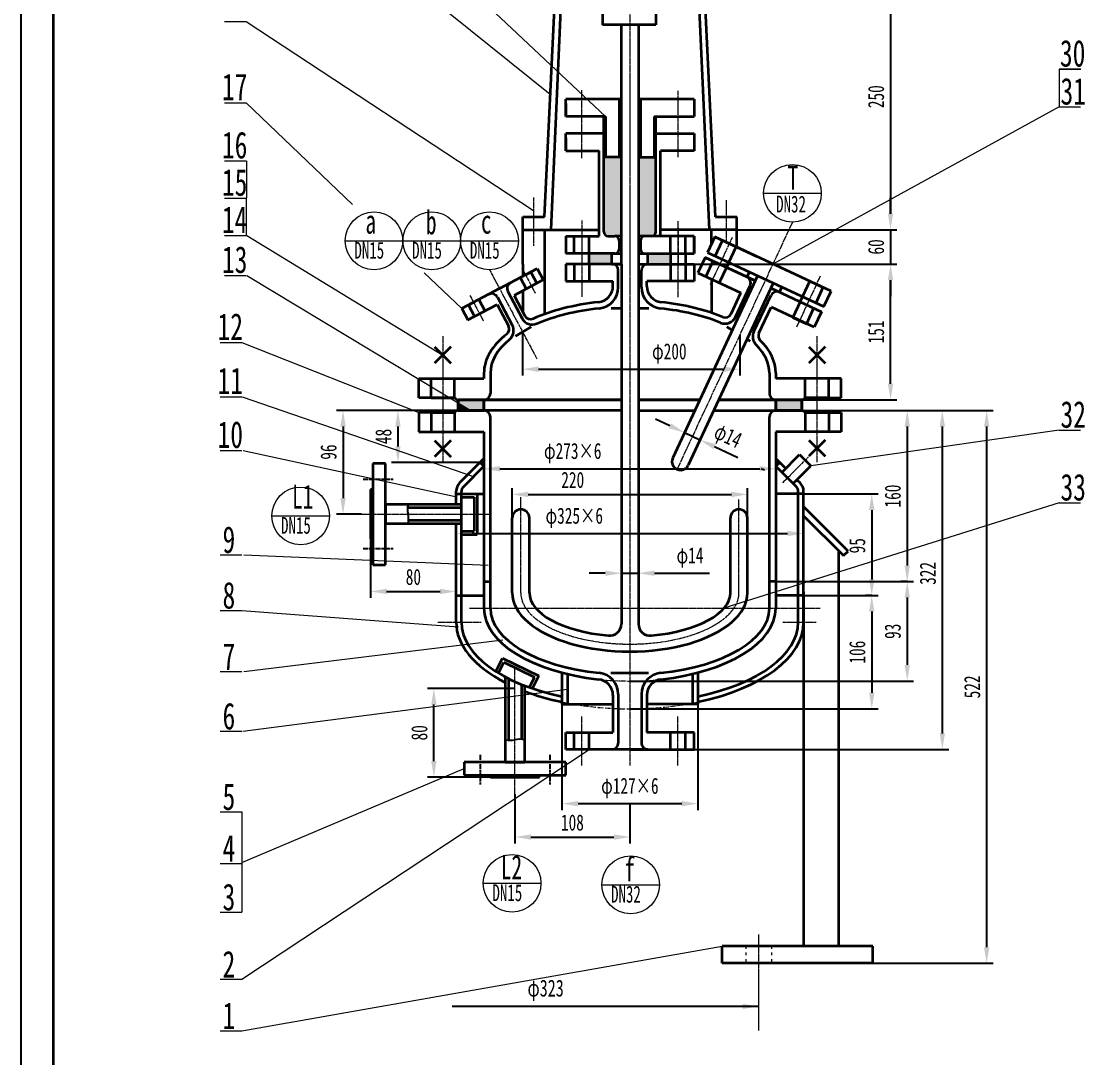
# Model space of a CAD drawing. Header units: inches. Extents: x -659 to 3110, y 14 to 2537.
# Drawn here: x 603 to 1597, y 1017 to 1986 of the extents above; entities that cross this region are included whole.
import ezdxf
from ezdxf.enums import TextEntityAlignment as Align

# ---------------------------------------------------------------- set-up
doc = ezdxf.new("R2010")
doc.units = ezdxf.units.IN
doc.header["$LTSCALE"] = 0.2
doc.header["$MEASUREMENT"] = 0
for name, pattern in [('ACAD_ISO03W100', [30, 12, -18]), ('ACAD_ISO04W100', [30, 24, -3, 0, -3]), ('ACAD_ISO05W100', [33, 24, -3, 0, -3, 0, -3]), ('DASHDOT', [18, 15, -1, 1, -1]), ('DASHDOT-M', [36, 30, -3, 0, -3]), ('DASHDOT-S', [14, 10, -2, 0, -2])]:
    doc.linetypes.add(name, pattern=pattern)
for name, color, linetype, lineweight in [('1', 7, 'Continuous', 35), ('2', 1, 'DASHDOT', 13), ('3', 162, 'ACAD_ISO03W100', 13), ('5', 7, 'Continuous', 13), ('中心线', 1, 'ACAD_ISO04W100', 13), ('双点化线', 6, 'ACAD_ISO05W100', 13), ('细实线', 7, 'Continuous', 25)]:
    doc.layers.add(name, color=color, linetype=linetype, lineweight=lineweight)
doc.layers.add('CDR_DWG3', color=1, linetype='DASHDOT-M')
doc.layers.add('CDR_TEXT', color=7, linetype='Continuous')
doc.styles.get("Standard").update_dxf_attribs({"font": '', "width": 0.7})
doc.styles.add('style1', font='', dxfattribs={"width": 0.65})
doc.styles.get('Standard').set_extended_font_data('FangSong_GB2312')
doc.styles.get('style1').set_extended_font_data('FangSong_GB2312')
doc.dimstyles.new('GB-35', dxfattribs={"dimscale": 6, "dimtxt": 2.5, "dimasz": 2.5, "dimexe": 1, "dimexo": 0, "dimgap": 1, "dimtad": 1, "dimdsep": 46, "dimtxsty": 'Standard', "dimcen": 0, "dimadec": 0, "dimazin": 0, "dimtfac": 1, "dimtmove": 0, "dimatfit": 3, "dimfxl": 1, "dimtolj": 1, "dimtzin": 0, "dimarcsym": 0})

# ---------------------------------------------------------------- blocks, each defined once
blk = doc.blocks.new('*D124')
at = {"color": 0, "lineweight": -2}
for p, q in [((1163.99, 1490.94), (1163.99, 1464.25)), ((1179.99, 1470.25), (1179.99, 1476.25)), ((1148.99, 1470.25), (1133.99, 1470.25)), ((1163.99, 1470.25), (1179.99, 1470.25)), ((1194.99, 1470.25), (1246.45, 1470.25))]:
    blk.add_line(p, q, dxfattribs=at)
at = {"color": 0}
for points in [[(1148.99, 1472.75), (1148.99, 1467.75), (1163.99, 1470.25)], [(1194.99, 1472.75), (1194.99, 1467.75), (1179.99, 1470.25)]]:
    blk.add_solid(points, dxfattribs=at)
at = {"layer": 'Defpoints', "color": 0}
for p in [(1163.99, 1490.94), (1179.99, 1470.25), (1179.99, 1470.25)]:
    blk.add_point(p, dxfattribs=at)
at = {"color": 0, "insert": (1228.22, 1484.88), "char_height": 15, "attachment_point": 5}
blk.add_mtext('\\A1;φ14', dxfattribs=at)
blk = doc.blocks.new('*D125')
at = {"color": 0, "lineweight": -2}
for p, q in [((1035.49, 1556.68), (1035.49, 1573.93)), ((1308.49, 1556.68), (1308.49, 1573.93)), ((1050.49, 1567.93), (1293.49, 1567.93))]:
    blk.add_line(p, q, dxfattribs=at)
at = {"color": 0}
for points in [[(1050.49, 1570.43), (1050.49, 1565.43), (1035.49, 1567.93)], [(1293.49, 1570.43), (1293.49, 1565.43), (1308.49, 1567.93)]]:
    blk.add_solid(points, dxfattribs=at)
at = {"layer": 'Defpoints', "color": 0}
for p in [(1308.49, 1567.93), (1035.49, 1556.68), (1308.49, 1556.68)]:
    blk.add_point(p, dxfattribs=at)
at = {"color": 0, "insert": (1118.53, 1582.57), "char_height": 15, "attachment_point": 5}
blk.add_mtext('\\A1;φ273×6', dxfattribs=at)
blk = doc.blocks.new('*D126')
at = {"color": 0, "lineweight": -2}
for p, q in [((1009.49, 1470.44), (1009.49, 1513.37)), ((1334.49, 1470.44), (1334.49, 1513.37)), ((1024.49, 1507.37), (1319.49, 1507.37))]:
    blk.add_line(p, q, dxfattribs=at)
at = {"color": 0}
for points in [[(1024.49, 1509.87), (1024.49, 1504.87), (1009.49, 1507.37)], [(1319.49, 1509.87), (1319.49, 1504.87), (1334.49, 1507.37)]]:
    blk.add_solid(points, dxfattribs=at)
at = {"layer": 'Defpoints', "color": 0}
for p in [(1334.49, 1507.37), (1009.49, 1470.44), (1334.49, 1470.44)]:
    blk.add_point(p, dxfattribs=at)
at = {"color": 0, "insert": (1119.97, 1522.01), "char_height": 15, "attachment_point": 5}
blk.add_mtext('\\A1;φ325×6', dxfattribs=at)
blk = doc.blocks.new('*D127')
at = {"layer": '5', "color": 0, "lineweight": -2}
for p, q in [((1320.62, 1622.42), (1437.39, 1622.42)), ((1431.39, 1607.42), (1431.39, 1477.42)), ((1308.49, 1462.42), (1437.39, 1462.42))]:
    blk.add_line(p, q, dxfattribs=at)
at = {"layer": '5', "color": 0, "lineweight": 13}
for points in [[(1428.89, 1607.42), (1433.89, 1607.42), (1431.39, 1622.42)], [(1428.89, 1477.42), (1433.89, 1477.42), (1431.39, 1462.42)]]:
    blk.add_solid(points, dxfattribs=at)
at = {"layer": 'Defpoints', "color": 0, "lineweight": 13}
for p in [(1320.62, 1622.42), (1308.49, 1462.42), (1431.39, 1462.42)]:
    blk.add_point(p, dxfattribs=at)
at = {"layer": '5', "color": 0, "insert": (1417.89, 1542.42), "char_height": 15, "attachment_point": 5, "rotation": 90}
blk.add_mtext('\\A1;160', dxfattribs=at)
blk = doc.blocks.new('*D128')
at = {"layer": '5', "color": 0, "lineweight": -2}
for p, q in [((1389.04, 1622.42), (1470.22, 1622.42)), ((1464.22, 1607.42), (1464.22, 1320.42)), ((1231.99, 1305.42), (1470.22, 1305.42))]:
    blk.add_line(p, q, dxfattribs=at)
at = {"layer": '5', "color": 0, "lineweight": 13}
for points in [[(1461.72, 1607.42), (1466.72, 1607.42), (1464.22, 1622.42)], [(1461.72, 1320.42), (1466.72, 1320.42), (1464.22, 1305.42)]]:
    blk.add_solid(points, dxfattribs=at)
at = {"layer": 'Defpoints', "color": 0, "lineweight": 13}
for p in [(1389.04, 1622.42), (1231.99, 1305.42), (1464.22, 1305.42)]:
    blk.add_point(p, dxfattribs=at)
at = {"layer": '5', "color": 0, "insert": (1450.72, 1470.08), "char_height": 15, "attachment_point": 5, "rotation": 90}
blk.add_mtext('\\A1;322', dxfattribs=at)
blk = doc.blocks.new('*D129')
at = {"layer": '5', "color": 0, "lineweight": -2}
for p, q in [((1209.99, 1759.42), (1421.8, 1759.42)), ((1415.8, 1647.42), (1415.8, 1744.42)), ((1332.75, 1632.42), (1421.8, 1632.42))]:
    blk.add_line(p, q, dxfattribs=at)
at = {"layer": '5', "color": 0, "lineweight": 13}
for points in [[(1413.3, 1744.42), (1418.3, 1744.42), (1415.8, 1759.42)], [(1413.3, 1647.42), (1418.3, 1647.42), (1415.8, 1632.42)]]:
    blk.add_solid(points, dxfattribs=at)
at = {"layer": 'Defpoints', "color": 0, "lineweight": 13}
for p in [(1209.99, 1759.42), (1415.8, 1759.42), (1332.75, 1632.42)]:
    blk.add_point(p, dxfattribs=at)
at = {"layer": '5', "color": 0, "insert": (1402.3, 1695.92), "char_height": 15, "attachment_point": 5, "rotation": 90}
blk.add_mtext('\\A1;151', dxfattribs=at)
blk = doc.blocks.new('*D130')
at = {"color": 0, "lineweight": -2}
for p, q in [((1071.66, 1695.86), (1071.66, 1655.06)), ((1274.86, 1693.26), (1274.86, 1655.06)), ((1086.66, 1661.06), (1259.86, 1661.06))]:
    blk.add_line(p, q, dxfattribs=at)
at = {"color": 0}
for points in [[(1086.66, 1663.56), (1086.66, 1658.56), (1071.66, 1661.06)], [(1259.86, 1663.56), (1259.86, 1658.56), (1274.86, 1661.06)]]:
    blk.add_solid(points, dxfattribs=at)
at = {"layer": 'Defpoints', "color": 0}
for p in [(1071.66, 1695.86), (1274.86, 1693.26), (1274.86, 1661.06)]:
    blk.add_point(p, dxfattribs=at)
at = {"color": 0, "insert": (1208.89, 1675.7), "char_height": 15, "attachment_point": 5}
blk.add_mtext('\\A1;φ200', dxfattribs=at)
blk = doc.blocks.new('*D131')
at = {"layer": '5', "color": 0, "lineweight": -2}
for p, q in [((1443.21, 1622.42), (1511.69, 1622.42)), ((1505.69, 1607.42), (1505.69, 1120.42)), ((1399.25, 1105.42), (1511.69, 1105.42))]:
    blk.add_line(p, q, dxfattribs=at)
at = {"layer": '5', "color": 0, "lineweight": 13}
for points in [[(1503.19, 1607.42), (1508.19, 1607.42), (1505.69, 1622.42)], [(1503.19, 1120.42), (1508.19, 1120.42), (1505.69, 1105.42)]]:
    blk.add_solid(points, dxfattribs=at)
at = {"layer": 'Defpoints', "color": 0, "lineweight": 13}
for p in [(1443.21, 1622.42), (1399.25, 1105.42), (1505.69, 1105.42)]:
    blk.add_point(p, dxfattribs=at)
at = {"layer": '5', "color": 0, "insert": (1492.19, 1363.92), "char_height": 15, "attachment_point": 5, "rotation": 90}
blk.add_mtext('\\A1;522', dxfattribs=at)
blk = doc.blocks.new('*D132')
at = {"layer": '5', "color": 0, "lineweight": -2}
for p, q in [((1011.23, 1622.42), (949.03, 1622.42)), ((955.03, 1607.42), (955.03, 1588.82)), ((1031.89, 1573.82), (949.03, 1573.82))]:
    blk.add_line(p, q, dxfattribs=at)
at = {"layer": '5', "color": 0, "lineweight": 13}
for points in [[(952.53, 1607.42), (957.53, 1607.42), (955.03, 1622.42)], [(952.53, 1588.82), (957.53, 1588.82), (955.03, 1573.82)]]:
    blk.add_solid(points, dxfattribs=at)
at = {"layer": 'Defpoints', "color": 0, "lineweight": 13}
for p in [(1011.23, 1622.42), (955.03, 1573.82), (1031.89, 1573.82)]:
    blk.add_point(p, dxfattribs=at)
at = {"layer": '5', "color": 0, "insert": (941.53, 1598.12), "char_height": 15, "attachment_point": 5, "rotation": 90}
blk.add_mtext('\\A1;48', dxfattribs=at)
blk = doc.blocks.new('*D133')
at = {"layer": '5', "color": 0, "lineweight": -2}
for p, q in [((949.03, 1622.42), (897.7, 1622.42)), ((903.7, 1607.42), (903.7, 1540.46)), ((920.86, 1525.46), (897.7, 1525.46))]:
    blk.add_line(p, q, dxfattribs=at)
at = {"layer": '5', "color": 0, "lineweight": 13}
for points in [[(901.2, 1607.42), (906.2, 1607.42), (903.7, 1622.42)], [(901.2, 1540.46), (906.2, 1540.46), (903.7, 1525.46)]]:
    blk.add_solid(points, dxfattribs=at)
at = {"layer": 'Defpoints', "color": 0, "lineweight": 13}
for p in [(949.03, 1622.42), (903.7, 1525.46), (920.86, 1525.46)]:
    blk.add_point(p, dxfattribs=at)
at = {"layer": '5', "color": 0, "insert": (890.2, 1583.56), "char_height": 15, "attachment_point": 5, "rotation": 90}
blk.add_mtext('\\A1;96', dxfattribs=at)
blk = doc.blocks.new('*D134')
at = {"layer": '5', "color": 0, "lineweight": -2}
for p, q in [((929.49, 1502.46), (929.49, 1447.18)), ((1009.49, 1502.46), (1009.49, 1447.18)), ((944.49, 1453.18), (994.49, 1453.18))]:
    blk.add_line(p, q, dxfattribs=at)
at = {"layer": '5', "color": 0, "lineweight": 13}
for points in [[(944.49, 1455.68), (944.49, 1450.68), (929.49, 1453.18)], [(994.49, 1455.68), (994.49, 1450.68), (1009.49, 1453.18)]]:
    blk.add_solid(points, dxfattribs=at)
at = {"layer": 'Defpoints', "color": 0, "lineweight": 13}
for p in [(929.49, 1502.46), (1009.49, 1502.46), (1009.49, 1453.18)]:
    blk.add_point(p, dxfattribs=at)
at = {"layer": '5', "color": 0, "insert": (969.49, 1466.68), "char_height": 15, "attachment_point": 5}
blk.add_mtext('\\A1;80', dxfattribs=at)
blk = doc.blocks.new('*D135')
at = {"color": 0, "lineweight": -2}
for p, q in [((1061.99, 1521.94), (1061.99, 1549.94)), ((1076.99, 1543.94), (1266.99, 1543.94)), ((1281.99, 1521.94), (1281.99, 1549.94))]:
    blk.add_line(p, q, dxfattribs=at)
at = {"color": 0}
for points in [[(1076.99, 1546.44), (1076.99, 1541.44), (1061.99, 1543.94)], [(1266.99, 1546.44), (1266.99, 1541.44), (1281.99, 1543.94)]]:
    blk.add_solid(points, dxfattribs=at)
at = {"layer": 'Defpoints', "color": 0}
for p in [(1281.99, 1543.94), (1061.99, 1521.94), (1281.99, 1521.94)]:
    blk.add_point(p, dxfattribs=at)
at = {"color": 0, "insert": (1118.53, 1557.44), "char_height": 15, "attachment_point": 5}
blk.add_mtext('\\A1;220', dxfattribs=at)
blk = doc.blocks.new('*D136')
at = {"color": 0, "lineweight": -2}
for p, q in [((1064.49, 1362.45), (982.66, 1362.45)), ((988.66, 1294.51), (988.66, 1347.45)), ((1041.49, 1279.51), (982.66, 1279.51))]:
    blk.add_line(p, q, dxfattribs=at)
at = {"color": 0}
for points in [[(986.16, 1347.45), (991.16, 1347.45), (988.66, 1362.45)], [(986.16, 1294.51), (991.16, 1294.51), (988.66, 1279.51)]]:
    blk.add_solid(points, dxfattribs=at)
at = {"layer": 'Defpoints', "color": 0}
for p in [(988.66, 1362.45), (1064.49, 1362.45), (1041.49, 1279.51)]:
    blk.add_point(p, dxfattribs=at)
at = {"color": 0, "insert": (975.16, 1320.98), "char_height": 15, "attachment_point": 5, "rotation": 90}
blk.add_mtext('\\A1;80', dxfattribs=at)
blk = doc.blocks.new('*D137')
at = {"layer": '5', "color": 0, "lineweight": -2}
for p, q in [((1334.49, 1544.34), (1404.22, 1544.34)), ((1398.22, 1529.34), (1398.22, 1464.42)), ((1334.49, 1449.42), (1404.22, 1449.42))]:
    blk.add_line(p, q, dxfattribs=at)
at = {"layer": '5', "color": 0, "lineweight": 13}
for points in [[(1395.72, 1529.34), (1400.72, 1529.34), (1398.22, 1544.34)], [(1395.72, 1464.42), (1400.72, 1464.42), (1398.22, 1449.42)]]:
    blk.add_solid(points, dxfattribs=at)
at = {"layer": 'Defpoints', "color": 0, "lineweight": 13}
for p in [(1334.49, 1544.34), (1334.49, 1449.42), (1398.22, 1449.42)]:
    blk.add_point(p, dxfattribs=at)
at = {"layer": '5', "color": 0, "insert": (1384.72, 1495.92), "char_height": 15, "attachment_point": 5, "rotation": 90}
blk.add_mtext('\\A1;95', dxfattribs=at)
blk = doc.blocks.new('*D138')
at = {"color": 0, "lineweight": -2}
for p, q in [((1108.49, 1349.86), (1108.49, 1248.73)), ((1235.49, 1347.86), (1235.49, 1248.73)), ((1123.49, 1254.73), (1220.49, 1254.73))]:
    blk.add_line(p, q, dxfattribs=at)
at = {"color": 0}
for points in [[(1123.49, 1257.23), (1123.49, 1252.23), (1108.49, 1254.73)], [(1220.49, 1257.23), (1220.49, 1252.23), (1235.49, 1254.73)]]:
    blk.add_solid(points, dxfattribs=at)
at = {"layer": 'Defpoints', "color": 0}
for p in [(1108.49, 1349.86), (1235.49, 1347.86), (1235.49, 1254.73)]:
    blk.add_point(p, dxfattribs=at)
at = {"color": 0, "insert": (1171.99, 1269.37), "char_height": 15, "attachment_point": 5}
blk.add_mtext('\\A1;φ127×6', dxfattribs=at)
blk = doc.blocks.new('*D139')
at = {"color": 0, "lineweight": -2}
for p, q in [((1064.49, 1263.56), (1064.49, 1217.49)), ((1171.99, 1253.89), (1171.99, 1217.49)), ((1079.49, 1223.49), (1156.99, 1223.49))]:
    blk.add_line(p, q, dxfattribs=at)
at = {"color": 0}
for points in [[(1079.49, 1225.99), (1079.49, 1220.99), (1064.49, 1223.49)], [(1156.99, 1225.99), (1156.99, 1220.99), (1171.99, 1223.49)]]:
    blk.add_solid(points, dxfattribs=at)
at = {"layer": 'Defpoints', "color": 0}
for p in [(1064.49, 1263.56), (1171.99, 1253.89), (1171.99, 1223.49)]:
    blk.add_point(p, dxfattribs=at)
at = {"color": 0, "insert": (1118.24, 1236.99), "char_height": 15, "attachment_point": 5}
blk.add_mtext('\\A1;108', dxfattribs=at)
blk = doc.blocks.new('*D161')
at = {"layer": '5', "color": 0, "lineweight": -2}
for p, q in [((1431.39, 1462.42), (1425.39, 1462.42)), ((1431.39, 1447.42), (1431.39, 1384.42)), ((1171.99, 1369.42), (1437.39, 1369.42))]:
    blk.add_line(p, q, dxfattribs=at)
at = {"layer": '5', "color": 0, "lineweight": 13}
for points in [[(1428.89, 1447.42), (1433.89, 1447.42), (1431.39, 1462.42)], [(1428.89, 1384.42), (1433.89, 1384.42), (1431.39, 1369.42)]]:
    blk.add_solid(points, dxfattribs=at)
at = {"layer": 'Defpoints', "color": 0, "lineweight": 13}
for p in [(1431.39, 1462.42), (1171.99, 1369.42), (1431.39, 1369.42)]:
    blk.add_point(p, dxfattribs=at)
at = {"layer": '5', "color": 0, "insert": (1417.89, 1415.92), "char_height": 15, "attachment_point": 5, "rotation": 90}
blk.add_mtext('\\A1;93', dxfattribs=at)
blk = doc.blocks.new('*D162')
at = {"layer": '5', "color": 0, "lineweight": -2}
for p, q in [((1398.22, 1449.42), (1392.22, 1449.42)), ((1398.22, 1434.42), (1398.22, 1358.42)), ((1171.99, 1343.42), (1404.22, 1343.42))]:
    blk.add_line(p, q, dxfattribs=at)
at = {"layer": '5', "color": 0, "lineweight": 13}
for points in [[(1395.72, 1434.42), (1400.72, 1434.42), (1398.22, 1449.42)], [(1395.72, 1358.42), (1400.72, 1358.42), (1398.22, 1343.42)]]:
    blk.add_solid(points, dxfattribs=at)
at = {"layer": 'Defpoints', "color": 0, "lineweight": 13}
for p in [(1398.22, 1449.42), (1171.99, 1343.42), (1398.22, 1343.42)]:
    blk.add_point(p, dxfattribs=at)
at = {"layer": '5', "color": 0, "insert": (1384.72, 1396.42), "char_height": 15, "attachment_point": 5, "rotation": 90}
blk.add_mtext('\\A1;106', dxfattribs=at)
blk = doc.blocks.new('*D164')
at = {"color": 0, "lineweight": -2}
for p, q in [((1273.14, 2040.42), (1421.8, 2040.42)), ((1415.8, 2025.42), (1415.8, 1806.45)), ((1273.13, 1791.45), (1421.8, 1791.45))]:
    blk.add_line(p, q, dxfattribs=at)
at = {"color": 0, "lineweight": 13}
for points in [[(1413.3, 2025.42), (1418.3, 2025.42), (1415.8, 2040.42)], [(1413.3, 1806.45), (1418.3, 1806.45), (1415.8, 1791.45)]]:
    blk.add_solid(points, dxfattribs=at)
at = {"layer": 'Defpoints', "color": 0, "lineweight": 13}
for p in [(1273.14, 2040.42), (1273.13, 1791.45), (1415.8, 1791.45)]:
    blk.add_point(p, dxfattribs=at)
at = {"color": 0, "lineweight": 13, "insert": (1402.3, 1915.93), "char_height": 15, "attachment_point": 5, "rotation": 90}
blk.add_mtext('\\A1;250', dxfattribs=at)
blk = doc.blocks.new('*D165')
at = {"color": 0, "lineweight": -2}
for p, q in [((1415.8, 1806.45), (1415.8, 1821.45)), ((1393.17, 1791.45), (1421.8, 1791.45)), ((1415.8, 1791.45), (1415.8, 1759.42)), ((1393.17, 1759.42), (1421.8, 1759.42)), ((1415.8, 1744.42), (1415.8, 1729.42))]:
    blk.add_line(p, q, dxfattribs=at)
at = {"color": 0, "lineweight": 13}
for points in [[(1413.3, 1806.45), (1418.3, 1806.45), (1415.8, 1791.45)], [(1413.3, 1744.42), (1418.3, 1744.42), (1415.8, 1759.42)]]:
    blk.add_solid(points, dxfattribs=at)
at = {"layer": 'Defpoints', "color": 0, "lineweight": 13}
for p in [(1393.17, 1791.45), (1393.17, 1759.42), (1415.8, 1759.42)]:
    blk.add_point(p, dxfattribs=at)
at = {"color": 0, "lineweight": 13, "insert": (1402.3, 1775.43), "char_height": 15, "attachment_point": 5, "rotation": 90}
blk.add_mtext('\\A1;60', dxfattribs=at)

msp = doc.modelspace()

# ---------------------------------------------------------------- hatches: boundary and pattern name
at = {"lineweight": 13, "true_color": 0x1e788f}
for points in [[(1163.994, 1859.236), (1147.76, 1859.236), (1147.76, 1789.417, 0.4142136), (1151.76, 1785.417), (1157.994, 1785.417), (1163.994, 1785.417)], [(1196.224, 1859.236), (1179.99, 1859.236), (1179.99, 1785.417), (1192.224, 1785.417, 0.4142136), (1196.224, 1789.417)], [(1035.492, 1632.417), (1011.235, 1632.417), (1011.235, 1629.726), (1023.363, 1622.417), (1035.492, 1622.417)], [(1332.749, 1632.417), (1308.492, 1632.417), (1308.492, 1622.417), (1332.749, 1622.417)], [(1011.235, 1629.726), (1011.235, 1622.417), (1023.363, 1622.417)]]:
    msp.add_hatch(color=144, dxfattribs=at).paths.add_polyline_path(points)
at = {"layer": '1', "true_color": 0x1e788f}
for points in [[(1155.156, 1769.417), (1133.99, 1769.417), (1133.99, 1759.417), (1155.156, 1759.417)], [(1209.99, 1769.417), (1188.823, 1769.417), (1188.823, 1759.417), (1209.99, 1759.417)], [(1035.492, 1577.417), (1031.892, 1573.817), (1035.492, 1570.217)], [(1308.492, 1577.417), (1312.092, 1573.817), (1308.492, 1570.217)]]:
    msp.add_hatch(color=144, dxfattribs=at).paths.add_polyline_path(points)

# ---------------------------------------------------------------- linework, layer by layer
for p, q in [((602.75, 13.725), (602.75, 2536.725)), ((1209.473, 1608.081), (1195.878, 1614.42)), ((1223.067, 1601.741), (1220.531, 1596.304)), ((1223.067, 1601.741), (1237.564, 1594.981)), ((1237.564, 1594.981), (1235.028, 1589.544)), ((1251.158, 1588.642), (1272.859, 1578.523)), ((1294.822, 1568.282), (1297.799, 1566.893))]:
    msp.add_line(p, q)
at = {"lineweight": 13}
for p, q in [((813.03, 2213.731), (1149.26, 1897.49)), ((813.03, 2147.34), (1097.499, 1918.317, -1.367)), ((813.03, 1986.326), (1081.99, 1809.357)), ((1593.82, 1941.639), (1573.454, 1941.639)), ((1573.454, 1941.639), (1573.454, 1906.469)), ((813.03, 1910.23), (912.614, 1815.176)), ((1573.454, 1906.469), (1305.758, 1759.417)), ((1147.76, 1897.49), (1149.26, 1897.49)), ((813.337, 1855.828), (813.209, 1785.983)), ((813.818, 1785.983), (996.992, 1674.294)), ((979.652, 1751.188), (1014.756, 1717.68)), ((813.818, 1748.69), (1023.363, 1622.417)), ((809.094, 1686.057), (974.492, 1620.417)), ((809.505, 1635.371), (1025.871, 1560.596)), ((810.267, 1585.065), (1010.006, 1541.649)), ((1573.454, 1536.161), (1259.901, 1437.417)), ((810.898, 1487.543), (1039.558, 1477.665)), ((808.915, 1435.445), (1011.639, 1420.113)), ((810.935, 1378.184), (1053.232, 1408.082)), ((810.072, 1322.446), (1113.492, 1361.918)), ((808.915, 1090.419), (1133.992, 1305.417)), ((809.169, 1199.78), (1016.992, 1287.505)), ((809.169, 1247.106), (809.169, 1153.255))]:
    msp.add_line(p, q, dxfattribs=at)
for points in [[(1210.529, 1610.346), (1208.416, 1605.815), (1223.067, 1601.741)], [(1252.215, 1590.908), (1250.102, 1586.376), (1237.564, 1594.981)]]:
    msp.add_solid(points)
at = {"layer": '1'}
for p, q in [((632.75, 43.725), (632.75, 2461.725)), ((1091.99, 1803.417), (1103.008, 2033.217, -2.734)), ((1108.722, 2033.217, -2.734), (1097.99, 1791.417)), ((1146.377, 2033.217, 3.081), (1146.377, 1983.217, 3.081)), ((1196.377, 2033.217, 3.081), (1196.377, 1983.217, 3.081)), ((1235.262, 2033.217, -2.734), (1245.994, 1791.415)), ((1251.994, 1803.417), (1240.976, 2033.217, -2.734)), ((1196.377, 1983.217, 3.081), (1146.377, 1983.217, 3.081)), ((1163.994, 1759.417), (1163.994, 1983.217)), ((1179.99, 1983.217), (1179.99, 1422.829)), ((1163.994, 1913.49), (1111.99, 1913.49)), ((1161.994, 1913.49), (1161.994, 1859.236)), ((1231.994, 1913.49), (1179.99, 1913.49)), ((1181.99, 1913.49), (1181.99, 1859.236)), ((1120.99, 1897.49), (1111.99, 1897.49)), ((1149.26, 1897.49), (1120.99, 1897.49)), ((1147.76, 1789.417), (1147.76, 1897.49)), ((1194.724, 1897.49), (1231.994, 1897.49)), ((1196.224, 1789.417), (1196.224, 1897.49)), ((1120.99, 1881.417), (1111.99, 1881.417)), ((1149.26, 1881.417), (1120.99, 1881.417)), ((1194.724, 1881.417), (1231.994, 1881.417)), ((1111.99, 1865.417), (1143.375, 1865.417)), ((1143.375, 1785.417), (1143.375, 1865.417)), ((1200.609, 1785.417), (1200.609, 1865.417)), ((1231.994, 1865.417), (1200.609, 1865.417)), ((1163.994, 1859.236), (1147.76, 1859.236)), ((1179.99, 1859.236), (1196.224, 1859.236)), ((1071.99, 1791.417), (1071.99, 1803.417)), ((1071.99, 1803.417), (1091.99, 1803.417)), ((1251.994, 1803.417), (1271.994, 1803.417)), ((1271.994, 1791.417), (1271.994, 1803.417)), ((1071.99, 1759.417), (1071.99, 1791.417)), ((1071.99, 1791.417), (1143.375, 1791.417)), ((1091.99, 1791.417), (1091.99, 1718.495)), ((1254.135, 1791.447), (1200.609, 1791.447)), ((1248.326, 1778.224), (1248.326, 1791.447)), ((1271.99, 1791.447), (1254.135, 1791.447)), ((1271.994, 1775.162), (1271.994, 1791.447)), ((1111.99, 1785.417), (1138.99, 1785.417)), ((1111.99, 1785.417), (1111.99, 1769.417)), ((1111.99, 1785.417), (1143.375, 1785.417)), ((1111.99, 1785.417), (1111.99, 1769.417)), ((1119.99, 1769.417), (1119.99, 1785.417)), ((1119.99, 1769.417), (1119.99, 1785.417)), ((1133.99, 1769.417), (1133.99, 1785.417)), ((1133.99, 1769.417), (1133.99, 1785.417)), ((1151.76, 1785.417), (1157.994, 1785.417)), ((1163.994, 1785.417), (1157.994, 1785.417)), ((1163.994, 1785.417), (1157.994, 1785.417)), ((1161.994, 1781.417), (1161.994, 1773.417)), ((1161.994, 1781.417), (1161.994, 1773.417)), ((1231.99, 1785.417), (1179.99, 1785.417)), ((1192.224, 1785.417), (1179.99, 1785.417)), ((1181.99, 1781.417), (1181.99, 1773.417)), ((1181.99, 1781.417), (1181.99, 1773.417)), ((1181.99, 1781.417), (1181.99, 1773.417)), ((1181.99, 1781.417), (1181.99, 1773.417)), ((1231.99, 1785.417), (1200.609, 1785.417)), ((1209.99, 1769.417), (1209.99, 1785.417)), ((1209.99, 1769.417), (1209.99, 1785.417)), ((1209.994, 1769.417), (1209.994, 1785.417)), ((1223.994, 1769.417), (1223.994, 1785.417)), ((1231.99, 1769.417), (1231.99, 1785.417)), ((1231.99, 1769.417), (1231.99, 1785.417)), ((1231.994, 1785.417), (1231.994, 1769.417)), ((1251.38, 1784.774), (1244.618, 1770.273)), ((1251.38, 1784.774), (1291.409, 1766.109)), ((1360.137, 1734.06), (1251.38, 1784.774)), ((1251.869, 1766.892), (1258.63, 1781.393)), ((1264.557, 1760.976), (1271.319, 1775.477)), ((1155.156, 1769.417), (1111.99, 1769.417)), ((1157.994, 1769.417), (1111.99, 1769.417)), ((1155.156, 1769.417), (1111.99, 1769.417)), ((1157.994, 1769.417), (1111.99, 1769.417)), ((1126.99, 1769.417), (1119.99, 1769.417)), ((1126.99, 1769.417), (1119.99, 1769.417)), ((1133.99, 1759.417), (1133.99, 1769.417)), ((1155.156, 1769.417), (1163.994, 1769.417)), ((1155.156, 1759.417), (1155.156, 1769.417)), ((1155.156, 1769.417), (1163.994, 1769.417)), ((1179.99, 1769.417), (1231.99, 1769.417)), ((1179.99, 1769.417), (1231.99, 1769.417)), ((1188.823, 1759.417), (1188.823, 1769.417)), ((1209.99, 1769.417), (1209.99, 1743.417)), ((1216.99, 1769.417), (1223.99, 1769.417)), ((1216.99, 1769.417), (1223.99, 1769.417)), ((1216.994, 1769.417), (1223.994, 1769.417)), ((1223.99, 1769.417), (1223.99, 1743.417)), ((1242.421, 1765.562), (1235.659, 1751.061)), ((1242.421, 1765.562), (1289.551, 1743.585)), ((1289.553, 1743.584), (1242.421, 1765.562)), ((1249.672, 1762.181), (1242.91, 1747.68)), ((1244.618, 1770.273), (1353.375, 1719.559)), ((1244.618, 1770.273), (1353.375, 1719.559)), ((1264.557, 1760.976), (1262.36, 1756.264)), ((1050.073, 1736.461), (1085.39, 1755.241)), ((1071.985, 1759.414), (1071.985, 1748.113)), ((1074.354, 1749.372), (1079.21, 1751.954)), ((1079.21, 1751.954), (1084.844, 1741.359)), ((1085.39, 1755.241), (1091.024, 1744.646)), ((1091.99, 1759.417), (1091.99, 1712.514)), ((1155.156, 1759.417), (1111.99, 1759.417)), ((1163.994, 1759.417), (1111.99, 1759.417)), ((1111.99, 1759.417), (1111.99, 1743.417)), ((1126.99, 1759.417), (1119.99, 1759.417)), ((1119.99, 1759.417), (1119.99, 1743.417)), ((1133.99, 1759.417), (1133.99, 1743.417)), ((1155.156, 1759.417), (1163.994, 1759.417)), ((1161.156, 1737.785), (1161.156, 1753.417)), ((1163.994, 1759.417), (1163.994, 1422.829)), ((1179.99, 1759.417), (1231.99, 1759.417)), ((1182.823, 1737.785), (1182.823, 1753.417)), ((1216.99, 1759.417), (1223.99, 1759.417)), ((1231.99, 1759.417), (1231.99, 1743.417)), ((1235.659, 1751.061), (1275.688, 1732.395)), ((1262.36, 1756.264), (1255.598, 1741.763)), ((1281.543, 1747.319), (1283.74, 1752.03)), ((1091.024, 1744.646), (1063.653, 1730.091)), ((1069.498, 1746.79), (1075.132, 1736.195)), ((1111.99, 1743.417), (1156.156, 1743.417)), ((1156.156, 1738.754), (1156.156, 1743.417)), ((1187.823, 1738.754), (1187.823, 1743.417)), ((1231.99, 1743.417), (1187.823, 1743.417)), ((1291.468, 1748.427), (1212.051, 1578.118)), ((1305.964, 1741.667), (1226.548, 1571.358)), ((1248.324, 1745.155), (1248.324, 1713.784)), ((1331.239, 1724.145), (1340.204, 1743.511)), ((1340.204, 1743.511), (1352.833, 1737.466)), ((1050.073, 1736.461), (1014.756, 1717.68)), ((1057.746, 1733.745), (1071.098, 1708.637)), ((1071.986, 1734.522), (1071.987, 1714.42)), ((1266.582, 1712.867), (1275.688, 1732.395)), ((1270.811, 1710.105), (1284.446, 1739.345)), ((1304.048, 1736.825), (1351.178, 1714.848)), ((1312.056, 1733.091), (1314.253, 1737.802)), ((1346.206, 1723.115), (1352.914, 1737.641)), ((1353.375, 1719.559), (1360.137, 1734.06)), ((1020.39, 1707.085), (1047.761, 1721.64)), ((1025.792, 1723.549), (1020.936, 1720.967)), ((1020.936, 1720.967), (1026.57, 1710.372)), ((1030.649, 1726.132), (1036.283, 1715.536)), ((1047.761, 1721.64), (1058.472, 1701.496)), ((1048.034, 1728.581), (1061.999, 1702.319)), ((1063.653, 1730.091), (1073.802, 1711.006)), ((1287.902, 1696.221), (1304.082, 1730.188)), ((1331.179, 1724.017), (1324.364, 1709.542)), ((1014.756, 1717.68), (1020.39, 1707.085)), ((1163.994, 1717.899), (1154.449, 1717.899)), ((1189.861, 1717.899), (1179.99, 1717.899)), ((1292.735, 1694.756), (1304.107, 1719.143)), ((1344.416, 1700.347), (1304.388, 1719.012)), ((1343.846, 1718.054), (1337.03, 1703.578)), ((1351.178, 1714.848), (1344.416, 1700.347)), ((1324.364, 1709.542), (1337.03, 1703.578)), ((1079.782, 1700.579), (1065.146, 1692.066)), ((1262.733, 1700.783), (1267.788, 1697.646)), ((1004.592, 1681.886), (989.4, 1666.702)), ((989.4, 1681.886), (1004.592, 1666.694)), ((1281.477, 1689.153), (1284.432, 1687.32)), ((1354.588, 1681.886), (1339.396, 1666.702)), ((1339.396, 1681.886), (1354.588, 1666.694)), ((974.492, 1634.417), (974.492, 1652.417)), ((974.492, 1652.417), (1035.492, 1652.417)), ((985.992, 1634.417), (985.992, 1652.417)), ((1007.992, 1634.417), (1007.992, 1652.417)), ((1035.492, 1657.417), (1035.492, 1652.417)), ((1041.492, 1657.417), (1041.492, 1638.417)), ((1302.492, 1657.417), (1302.492, 1638.417)), ((1308.492, 1657.417), (1308.492, 1652.417)), ((1369.492, 1652.417), (1308.492, 1652.417)), ((1335.992, 1634.417), (1335.992, 1652.417)), ((1357.992, 1634.417), (1357.992, 1652.417)), ((1369.492, 1634.417), (1369.492, 1652.417)), ((1007.992, 1634.417), (974.492, 1634.417)), ((985.992, 1634.417), (1007.992, 1634.417)), ((1009.113, 1633.296), (1007.992, 1634.417)), ((1011.235, 1622.417), (1011.235, 1632.417)), ((1011.235, 1632.417), (1035.492, 1632.417)), ((1035.492, 1632.417), (1011.235, 1632.417)), ((1011.235, 1632.417), (1011.235, 1622.417)), ((1035.492, 1622.417), (1035.492, 1632.417)), ((1035.492, 1632.417), (1035.492, 1622.417)), ((1035.492, 1632.417), (1163.994, 1632.417)), ((1163.994, 1632.417), (1035.492, 1632.417)), ((1179.99, 1632.417), (1237.372, 1632.417)), ((1237.372, 1632.417), (1179.99, 1632.417)), ((1308.492, 1632.417), (1255.02, 1632.417)), ((1255.02, 1632.417), (1308.492, 1632.417)), ((1308.492, 1622.417), (1308.492, 1632.417)), ((1332.749, 1632.417), (1308.492, 1632.417)), ((1308.492, 1632.417), (1332.749, 1632.417)), ((1308.492, 1632.417), (1332.749, 1632.417)), ((1308.492, 1632.417), (1308.492, 1622.417)), ((1332.749, 1622.417), (1332.749, 1632.417)), ((1332.749, 1632.417), (1332.749, 1622.417)), ((1334.871, 1633.296), (1335.992, 1634.417)), ((1357.992, 1634.417), (1335.992, 1634.417)), ((1335.992, 1634.417), (1369.492, 1634.417)), ((1009.113, 1621.539), (1007.992, 1620.417)), ((1035.492, 1622.417), (1011.235, 1622.417)), ((1011.235, 1622.417), (1035.492, 1622.417)), ((1163.994, 1622.417), (1035.492, 1622.417)), ((1179.99, 1622.417), (1232.709, 1622.417)), ((1250.357, 1622.417), (1308.492, 1622.417)), ((1308.492, 1622.417), (1332.749, 1622.417)), ((1308.492, 1622.417), (1332.749, 1622.417)), ((1332.749, 1622.417), (1308.492, 1622.417)), ((1334.871, 1621.539), (1335.992, 1620.417)), ((974.492, 1620.417), (974.492, 1602.417)), ((1007.992, 1620.417), (974.492, 1620.417)), ((985.992, 1620.417), (985.992, 1602.417)), ((985.992, 1620.417), (1007.992, 1620.417)), ((1007.992, 1620.417), (1007.992, 1602.417)), ((1041.492, 1462.417), (1041.492, 1616.417)), ((1302.492, 1462.417), (1302.492, 1616.417)), ((1335.992, 1620.417), (1335.992, 1602.417)), ((1357.992, 1620.417), (1335.992, 1620.417)), ((1335.992, 1620.417), (1369.492, 1620.417)), ((1357.992, 1620.417), (1357.992, 1602.417)), ((1369.492, 1620.417), (1369.492, 1602.417)), ((974.492, 1602.417), (1035.492, 1602.417)), ((1035.492, 1602.417), (1035.492, 1437.417)), ((1308.492, 1602.417), (1308.492, 1437.417)), ((1369.492, 1602.417), (1308.492, 1602.417)), ((1004.588, 1594.223), (989.396, 1579.039)), ((989.396, 1594.223), (1004.588, 1579.031)), ((1354.588, 1594.802), (1339.396, 1579.618)), ((1339.396, 1594.802), (1354.588, 1579.61)), ((931.492, 1572.959), (931.492, 1477.959)), ((943.492, 1572.959), (931.492, 1572.959)), ((943.492, 1477.959), (943.492, 1572.959)), ((1035.492, 1577.417), (1012.714, 1554.639)), ((1035.492, 1570.217), (1031.892, 1573.817)), ((1308.492, 1577.417), (1317.71, 1568.199)), ((1308.492, 1570.217), (1312.092, 1573.817)), ((1330.697, 1581.235), (1341.211, 1570.71)), ((1035.492, 1570.217), (1016.249, 1550.975)), ((1308.492, 1570.217), (1327.735, 1550.975)), ((1328.23, 1557.68), (1331.27, 1554.639)), ((931.492, 1548.459), (929.492, 1548.459)), ((929.492, 1548.459), (929.492, 1502.459)), ((1009.492, 1534.459), (1009.492, 1546.861)), ((1009.492, 1544.34), (1035.492, 1544.34)), ((1014.492, 1424.417), (1014.492, 1546.732)), ((1029.24, 1544.34), (1029.24, 1506.578)), ((1334.492, 1544.34), (1308.492, 1544.34)), ((1329.492, 1424.417), (1329.492, 1546.732)), ((1334.492, 1424.417), (1334.492, 1546.861)), ((1014.492, 1534.459), (943.492, 1534.459)), ((943.492, 1534.459), (943.492, 1516.459)), ((1014.492, 1541.34), (1026.24, 1541.34)), ((1026.24, 1541.34), (1026.24, 1509.578)), ((1376.02, 1490.971), (1334.492, 1532.499)), ((1014.492, 1531.459), (964.07, 1531.459)), ((1061.992, 1451.936), (1061.992, 1521.936)), ((1077.992, 1451.936), (1077.992, 1521.936)), ((1265.992, 1451.936), (1265.992, 1521.936)), ((1281.992, 1451.936), (1281.992, 1521.936)), ((1334.492, 1524.014), (1371.777, 1486.728)), ((1014.492, 1516.459), (943.492, 1516.459)), ((1014.492, 1519.459), (964.914, 1519.459)), ((1009.492, 1424.417), (1009.492, 1516.459)), ((929.492, 1502.459), (931.492, 1502.459)), ((1014.492, 1509.578), (1026.24, 1509.578)), ((1014.492, 1506.578), (1029.24, 1506.578)), ((1367.44, 1121.417), (1367.44, 1491.065)), ((1371.777, 1486.728), (1376.02, 1490.971)), ((931.492, 1477.959), (943.492, 1477.959)), ((1061.992, 1451.936), (1061.992, 1481.936)), ((1035.492, 1462.417), (1041.492, 1462.417)), ((1041.492, 1437.417), (1041.492, 1462.417)), ((1302.492, 1437.417), (1302.492, 1462.417)), ((1308.492, 1462.417), (1302.492, 1462.417)), ((1302.492, 1437.417), (1302.492, 1462.417)), ((1334.492, 1452.852), (1334.492, 1121.417)), ((1009.492, 1424.417), (1009.492, 1449.417)), ((1009.492, 1449.417), (1035.492, 1449.417)), ((1334.492, 1449.417), (1308.492, 1449.417)), ((1046.676, 1378.38), (1052.798, 1390.932)), ((1049.242, 1376.798), (1054.179, 1386.92)), ((1052.798, 1390.932), (1086.739, 1374.378)), ((1054.179, 1386.92), (1082.727, 1372.996)), ((1055.492, 1373.273), (1055.492, 1293.505)), ((1078.054, 1363.415), (1082.727, 1372.996)), ((1080.905, 1362.416), (1086.739, 1374.378)), ((1108.492, 1377.223), (1108.492, 1347.858)), ((1113.492, 1375.979), (1113.492, 1347.858)), ((1154.121, 1376.936), (1189.533, 1376.936)), ((1230.492, 1375.979), (1230.492, 1347.858)), ((1235.492, 1377.223), (1235.492, 1347.858)), ((1058.492, 1371.725), (1058.492, 1314.505)), ((1070.492, 1366.304), (1070.492, 1314.505)), ((1073.492, 1364.505), (1073.492, 1293.505)), ((1156.159, 1356.081), (1156.159, 1321.417)), ((1161.159, 1357.049), (1161.159, 1311.417)), ((1182.825, 1357.049), (1182.825, 1311.417)), ((1187.825, 1356.081), (1187.825, 1321.417)), ((1108.492, 1347.858), (1156.159, 1347.858)), ((1235.492, 1347.858), (1187.825, 1347.858)), ((1111.992, 1321.417), (1156.159, 1321.417)), ((1111.992, 1305.417), (1111.992, 1321.417)), ((1119.992, 1305.417), (1119.992, 1321.417)), ((1133.992, 1305.417), (1133.992, 1321.417)), ((1231.992, 1321.417), (1187.825, 1321.417)), ((1209.992, 1305.417), (1209.992, 1321.417)), ((1223.992, 1305.417), (1223.992, 1321.417)), ((1231.992, 1305.417), (1231.992, 1321.417)), ((1188.825, 1305.417), (1111.992, 1305.417)), ((1126.992, 1305.417), (1119.992, 1305.417)), ((1171.992, 1305.417), (1231.992, 1305.417)), ((1188.825, 1305.417), (1231.992, 1305.417)), ((1216.992, 1305.417), (1223.992, 1305.417)), ((1111.992, 1293.505), (1016.992, 1293.505)), ((1016.992, 1293.505), (1016.992, 1281.505)), ((1055.492, 1293.505), (1073.492, 1293.505)), ((1111.992, 1281.505), (1111.992, 1293.505)), ((1016.992, 1281.505), (1111.992, 1281.505)), ((1041.492, 1281.505), (1041.492, 1279.505)), ((1041.492, 1279.505), (1087.492, 1279.505)), ((1087.492, 1279.505), (1087.492, 1281.505)), ((1399.247, 1121.417), (1258.222, 1121.417)), ((1258.222, 1105.417), (1258.222, 1121.417)), ((1399.247, 1105.417), (1399.247, 1121.417)), ((1399.247, 1105.417), (1258.222, 1105.417))]:
    msp.add_line(p, q, dxfattribs=at)
at = {"layer": '1', "lineweight": 35}
for p, q in [((1111.99, 1897.49), (1111.99, 1913.49)), ((1231.994, 1913.49), (1231.994, 1897.49)), ((1111.99, 1909.49), (1111.99, 1897.49)), ((1149.26, 1897.49), (1149.26, 1859.236)), ((1194.724, 1897.49), (1194.724, 1859.236)), ((1111.99, 1865.417), (1111.99, 1881.417)), ((1231.994, 1881.417), (1231.994, 1865.417)), ((1111.99, 1877.417), (1111.99, 1865.417)), ((1314.117, 1564.592), (1330.7, 1581.239)), ((1324.637, 1554.072), (1341.22, 1570.719))]:
    msp.add_line(p, q, dxfattribs=at)
at = {"layer": '1'}
for centre, radius, start, end in [((1151.76, 1789.417), 4, 180, 270), ((1157.994, 1781.417), 4, 360, 90), ((1185.99, 1781.417), 4, 90, 180), ((1185.99, 1781.417), 4, 90, 180), ((1185.99, 1781.417), 4, 90, 180), ((1192.224, 1789.417), 4, 270, 0), ((1157.994, 1773.417), 4, 270, 360), ((1185.99, 1773.417), 4, 180, 270), ((1185.99, 1773.417), 4, 180, 270), ((1185.99, 1773.417), 4, 180, 270), ((1155.156, 1753.417), 6, 0, 90), ((1188.823, 1753.417), 6, 90, 180), ((1063.044, 1736.562), 6, 118.002126, 208.002126), ((1279.008, 1741.881), 6, 335, 65), ((1042.736, 1725.764), 6, 28.002126, 118.002126), ((1141.156, 1738.754), 15, 276.227365, 0), ((1141.156, 1737.785), 20, 276.114187, 0), ((1202.823, 1737.785), 20, 180, 263.885813), ((1202.823, 1738.754), 15, 180, 263.772635), ((1309.52, 1727.653), 6, 65, 155), ((1079.099, 1713.823), 6, 208.002126, 293.796103), ((1261.144, 1715.403), 6, 247.761272, 335), ((1053.175, 1698.679), 6, 308.02314, 28.002126), ((1052.286, 1697.155), 11, 309.191855, 28.002126), ((1080.81, 1713.802), 11, 208.002126, 292.975984), ((1260.841, 1714.754), 11, 248.035426, 335), ((1297.871, 1691.573), 11, 155, 224.743707), ((1298.173, 1692.22), 6, 155, 225.258912), ((1011.235, 1635.417), 3, 225, 270), ((1035.492, 1638.417), 6, 270, 0), ((1308.492, 1638.417), 6, 180, 270), ((1332.749, 1635.417), 3, 270, 315), ((1011.235, 1619.417), 3, 90, 135), ((1035.492, 1616.417), 6, 0, 90), ((1308.492, 1616.417), 6, 90, 180), ((1332.749, 1619.417), 3, 45, 90), ((1219.3, 1574.738), 7.998, 155, 335), ((1020.492, 1546.861), 11, 135, 180), ((1323.492, 1546.861), 11, 0, 45), ((1020.492, 1546.732), 6, 135, 180), ((1323.492, 1546.732), 6, 0, 45), ((1069.992, 1521.936), 8, 0, 180), ((1273.992, 1521.936), 8, 360, 180), ((1152.994, 1422.829), 11, 264.563243, 360), ((1190.99, 1422.829), 11, 180, 275.436757), ((1141.159, 1357.049), 20, 360, 83.885813), ((1202.825, 1357.049), 20, 96.114187, 180), ((1141.159, 1356.081), 15, 360, 83.772635), ((1202.825, 1356.081), 15, 96.227365, 180), ((1155.159, 1311.417), 6, 270, 360), ((1188.825, 1311.417), 6, 180, 270)]:
    msp.add_arc(centre, radius, start, end, dxfattribs=at)
for centre, major_axis, ratio, start_param, end_param in [((1171.992, 1657.417), (136.5, 0), 0.4981685, 1.7864469, 2.2966898), ((1171.992, 1657.417), (136.302, 0.092), 0.4988153, 0.8793209, 1.3554188), ((1171.992, 1657.417), (130.5, 0), 0.4750958, 1.7925735, 2.30127), ((1171.992, 1657.417), (130.286, 0.095), 0.4757877, 0.862372, 1.3494033), ((1171.992, 1657.417), (136.5, 0), 0.4981685, 2.5743552, 3.1415927), ((1171.992, 1657.417), (130.5, 0), 0.4750958, 2.6117448, 3.1415927), ((1171.992, 1657.417), (130.5, 0), 0.4750958, 0, 0.4400686), ((1171.992, 1657.417), (136.5, 0), 0.4981685, 0, 0.4657983), ((1171.992, 1451.936), (-110, 0), 0.5, 0, 3.1415927), ((1171.992, 1451.936), (-94, 0), 0.4361702, 0, 1.3559575), ((1171.992, 1451.936), (-94, 0), 0.4361702, 1.7856352, 3.1415927), ((1171.992, 1437.417), (-136.5, 0), 0.4981685, 0, 1.3551634), ((1171.992, 1437.417), (130.5, 0), 0.4750958, 3.1415927, 4.4906283), ((1171.992, 1437.417), (-130.5, 0), 0.4750958, 1.7925576, 3.1415927), ((1171.992, 1437.417), (-136.5, 0), 0.4981685, 1.7864293, 3.1415927), ((1171.992, 1424.417), (-162.5, 0), 0.4984615, 0, 0.7714176), ((1171.992, 1424.417), (-157.5, 0), 0.4825397, 0, 1.1558131), ((1171.992, 1424.417), (-157.5, 0), 0.4825397, 1.9857796, 3.1415927), ((1171.992, 1424.417), (-162.5, 0), 0.4984615, 1.9722634, 3.1415927), ((1171.992, 1424.417), (-162.5, 0), 0.4984615, 0.9195805, 1.1693292)]:
    msp.add_ellipse(centre, major_axis=major_axis, ratio=ratio, start_param=start_param, end_param=end_param, dxfattribs=at)
at = {"layer": '2'}
for p, q in [((1171.992, 2359.431), (1171.992, 1290.293)), ((1126.99, 1858.404), (1126.99, 1921.934)), ((1171.992, 1922.511), (1171.992, 1855.162)), ((1216.994, 1859.407), (1216.994, 1921.356)), ((1171.992, 1831.605), (1171.992, 1753.838)), ((1081.99, 1821.498), (1081.99, 1776.501)), ((1261.991, 1819.272), (1261.99, 1780.421)), ((1126.99, 1800.021), (1126.99, 1728.582)), ((1324.044, 1798.575), (1216.098, 1567.409)), ((1216.99, 1799.53), (1216.99, 1728.582)), ((1267.635, 1784.141), (1247.109, 1740.122)), ((1040.688, 1754.109), (1085.022, 1670.738)), ((1070.916, 1755.836), (1083.444, 1732.277)), ((1350.066, 1748.096), (1327.831, 1700.413)), ((1022.355, 1730.013), (1034.883, 1706.454)), ((1081.99, 1703.675), (1081.99, 1702.283)), ((996.992, 1692.004), (996.992, 1574.146)), ((1346.992, 1692.004), (1346.992, 1574.146)), ((1314.903, 1554.841), (1339.035, 1579.065)), ((1069.992, 1451.936), (1069.992, 1541.392)), ((1273.992, 1451.936), (1273.992, 1539.264)), ((920.861, 1525.459), (1041.492, 1525.459)), ((1021.865, 1437.417), (1350.012, 1437.417)), ((992.337, 1424.417), (1033.008, 1424.417)), ((1314.913, 1424.417), (1346.113, 1424.417)), ((1064.492, 1263.564), (1064.492, 1381.89)), ((1126.992, 1290.357), (1126.992, 1336.252)), ((1216.992, 1290.357), (1216.992, 1336.252)), ((1292.367, 1132.278), (1292.367, 1087.751))]:
    msp.add_line(p, q, dxfattribs=at)
msp.add_ellipse((1171.992, 1451.936), major_axis=(-102, 0), ratio=0.4705882, start_param=0, end_param=3.1415927, dxfattribs=at)
at = {"layer": '3'}
for p, q in [((1280.367, 1121.417), (1280.367, 1105.417)), ((1304.367, 1121.417), (1304.367, 1105.417))]:
    msp.add_line(p, q, dxfattribs=at)
at = {"layer": '5'}
for p, q in [((792.942, 1986.326), (813.03, 1986.326)), ((792.942, 1986.326), (813.03, 1986.326)), ((1573.454, 1941.639), (1593.543, 1941.639)), ((1573.454, 1941.639), (1593.543, 1941.639)), ((792.942, 1910.23), (813.03, 1910.23)), ((792.942, 1910.23), (813.03, 1910.23)), ((1573.454, 1906.469), (1593.543, 1906.469)), ((1573.454, 1906.469), (1593.543, 1906.469)), ((792.942, 1855.828), (813.03, 1855.828)), ((792.942, 1855.828), (813.03, 1855.828)), ((792.942, 1820.905), (813.03, 1820.905)), ((1297.044, 1825.575), (1351.044, 1825.575)), ((792.942, 1785.983), (813.03, 1785.983)), ((905.688, 1781.109), (959.688, 1781.109, 4.5)), ((959.688, 1781.109), (1013.688, 1781.109, 4.5)), ((1013.688, 1781.109), (1067.688, 1781.109, 4.5)), ((792.942, 1748.69), (813.03, 1748.69)), ((788.826, 1686.057), (808.915, 1686.057)), ((788.826, 1635.371), (808.915, 1635.371)), ((1573.454, 1604.196), (1593.543, 1604.196)), ((1573.454, 1604.196), (1593.543, 1604.196)), ((788.826, 1585.065), (808.915, 1585.065)), ((1573.454, 1536.161), (1593.543, 1536.161)), ((1573.454, 1536.161), (1593.543, 1536.161)), ((837.073, 1523.839), (891.073, 1523.839, 4.5)), ((788.826, 1487.543), (808.915, 1487.543)), ((788.826, 1435.445), (808.915, 1435.445)), ((788.826, 1378.184), (808.915, 1378.184)), ((788.826, 1322.446), (808.915, 1322.446)), ((788.826, 1247.106), (808.915, 1247.106)), ((788.826, 1198.885), (808.915, 1198.885)), ((1034.819, 1180.203), (1088.819, 1180.203, 4.5)), ((1145.765, 1178.826), (1199.765, 1178.826, 4.5)), ((788.826, 1153.255), (808.915, 1153.255)), ((808.915, 1042.317), (1258.222, 1121.417)), ((788.826, 1090.419), (808.915, 1090.419)), ((1292.367, 1087.751), (1292.367, 1042.441)), ((788.826, 1042.317), (808.915, 1042.317))]:
    msp.add_line(p, q, dxfattribs=at)
for centre in [(1324.044, 1825.575), (932.688, 1781.109), (986.688, 1781.109), (1040.688, 1781.109), (864.073, 1523.839), (1061.819, 1180.203), (1172.765, 1178.826)]:
    msp.add_circle(centre, 27, dxfattribs=at)
at = {"layer": 'CDR_DWG3', "linetype": 'DASHDOT-S'}
for p, q in [((950.492, 1557.959), (922.492, 1557.959)), ((950.492, 1492.959), (922.492, 1492.959)), ((1031.992, 1300.505), (1031.992, 1272.505)), ((1096.992, 1300.505), (1096.992, 1272.505))]:
    msp.add_line(p, q, dxfattribs=at)
at = {"layer": 'CDR_TEXT'}
for centre, start, end in [((985.618, 1529.959), 167.975299, 192.024698), ((943.366, 1520.959), 347.975299, 12.024698), ((1059.992, 1335.631), 257.975299, 282.024698), ((1068.992, 1293.379), 77.975299, 102.024698)]:
    msp.add_arc(centre, 21.6, start, end, dxfattribs=at)
at = {"layer": '中心线'}
for p, q in [((1126.99, 1793.386), (1126.99, 1758.842)), ((1216.994, 1793.386), (1216.994, 1758.842))]:
    msp.add_line(p, q, dxfattribs=at)
at = {"layer": '双点化线', "lineweight": 13}
for centre, major_axis, ratio, start_param, end_param in [((1171.992, 1437.417), (-136.5, 0), 0.4981685, 1.3551634, 1.7864293), ((1171.992, 1424.417), (-162.5, 0), 0.4984615, 1.1693292, 1.9722634)]:
    msp.add_ellipse(centre, major_axis=major_axis, ratio=ratio, start_param=start_param, end_param=end_param, dxfattribs=at)
at = {"layer": '细实线', "lineweight": 13}
msp.add_line((1573.454, 1604.196), (1341.211, 1570.71), dxfattribs=at)

# ---------------------------------------------------------------- texts
at = {"insert": (1262.984, 1597.04), "char_height": 15, "attachment_point": 5, "rotation": 335}
msp.add_mtext('\\A1;φ14', dxfattribs=at)
at = {"layer": '5', "width": 0.7}
for s, p in [('30', (1574.215, 1944.01)), ('17', (790.439, 1912.601)), ('31', (1574.744, 1908.532)), ('16', (790.439, 1858.198)), ('16', (790.439, 1858.198)), ('15', (790.439, 1823.276)), ('14', (790.439, 1788.354)), ('13', (790.439, 1751.061)), ('12', (786.324, 1688.428)), ('11', (786.324, 1637.742)), ('32', (1574.744, 1606.259)), ('10', (786.324, 1587.436)), ('33', (1574.744, 1538.224)), ('9', (791.009, 1489.203)), ('8', (791.009, 1437.105)), ('7', (791.009, 1379.844)), ('6', (791.009, 1324.106)), ('5', (791.009, 1248.766)), ('4', (791.009, 1200.545)), ('3', (791.009, 1154.915)), ('2', (791.009, 1092.079)), ('1', (791.009, 1043.978))]:
    msp.add_text(s, height=25, dxfattribs=at).set_placement(p)
at = {"layer": '5', "style": 'style1', "width": 0.65}
for s, height, p in [('T', 22.5, (1319.464, 1822.21)), ('DN32', 15.75, (1308.8, 1802.929)), ('b', 22.5, (981.249, 1780.473)), ('a', 22.5, (924.645, 1781.115)), ('c', 22.5, (1032.645, 1781.115)), ('DN15', 15.75, (914.33, 1759.715)), ('DN15', 15.75, (968.33, 1759.715)), ('DN15', 15.75, (1022.33, 1759.715)), ('L1', 22.5, (856.03, 1523.844)), ('DN15', 15.75, (845.714, 1502.444)), ('L2', 22.5, (1051.316, 1177.316)), ('f', 22.5, (1166.867, 1175.454)), ('DN15', 15.75, (1043.461, 1158.809)), ('DN32', 15.75, (1154.407, 1157.432))]:
    msp.add_text(s, height=height, dxfattribs=at).set_placement(p, align=Align.BOTTOM_LEFT)
at = {"layer": '5', "width": 0.7}
msp.add_text('φ323', height=15.75, dxfattribs=at).set_placement((1076.251, 1069.616), align=Align.BOTTOM_LEFT)

# ---------------------------------------------------------------- dimensions: what is measured, and where the dimension line sits
at = {"lineweight": 13}
for base, p1, p2, text, picture, middle in [((1415.796, 1791.447), (1273.14, 2040.417), (1273.132, 1791.447), '250', '*D164', (1402.296, 1915.932)), ((1415.796, 1759.417), (1393.168, 1791.447), (1393.168, 1759.417), '60', '*D165', (1402.296, 1775.432))]:
    dim = msp.add_linear_dim(base=base, p1=p1, p2=p2, angle=90, text=text, dimstyle='GB-35', dxfattribs=at)
    dim.commit()
    dim.dimension.update_dxf_attribs({"geometry": picture, "text_midpoint": middle})
for base, p1, p2, text, picture, middle in [((1274.864, 1661.064), (1071.664, 1695.857), (1274.864, 1693.256), 'φ200', '*D130', (1208.886, 1661.064)), ((1308.492, 1567.93), (1035.492, 1556.684), (1308.492, 1556.684), 'φ<>×6', '*D125', (1118.532, 1567.93)), ((1334.492, 1507.374), (1009.492, 1470.438), (1334.492, 1470.438), 'φ<>×6', '*D126', (1119.968, 1507.374))]:
    dim = msp.add_linear_dim(base=base, p1=p1, p2=p2, text=text, dimstyle='GB-35')
    dim.commit()
    dim.dimension.update_dxf_attribs({"geometry": picture, "text_midpoint": middle, "dimtype": 160})
dim = msp.add_linear_dim(base=(1281.992, 1543.94), p1=(1061.992, 1521.936), p2=(1281.992, 1521.936), dimstyle='GB-35')
dim.commit()
dim.dimension.update_dxf_attribs({"geometry": '*D135', "text_midpoint": (1118.532, 1543.94), "dimtype": 160})
for base, p1, p2, text, picture, middle in [((1179.99, 1470.246), (1163.994, 1490.937), (1179.99, 1470.246), 'φ14', '*D124', (1228.221, 1484.881)), ((1235.492, 1254.731), (1108.492, 1349.858), (1235.492, 1347.858), 'φ<>×6', '*D138', (1171.992, 1269.366)), ((1171.992, 1223.49), (1064.492, 1263.564), (1171.992, 1253.891), '108', '*D139', (1118.242, 1236.99))]:
    dim = msp.add_linear_dim(base=base, p1=p1, p2=p2, text=text, dimstyle='GB-35')
    dim.commit()
    dim.dimension.update_dxf_attribs({"geometry": picture, "text_midpoint": middle})
dim = msp.add_linear_dim(base=(988.659, 1362.453), p1=(1041.492, 1279.505), p2=(1064.492, 1362.453), angle=90, text='80', dimstyle='GB-35')
dim.commit()
dim.dimension.update_dxf_attribs({"geometry": '*D136', "text_midpoint": (975.159, 1320.979)})
at = {"layer": '5'}
for base, p1, p2, text, picture, middle in [((1415.796, 1759.417), (1332.749, 1632.417), (1209.99, 1759.417), '151', '*D129', (1402.296, 1695.917)), ((955.03, 1573.817), (1011.235, 1622.417), (1031.892, 1573.817), '48', '*D132', (941.53, 1598.117)), ((1431.395, 1369.417), (1431.395, 1462.417), (1171.992, 1369.417), '93', '*D161', (1417.895, 1415.917))]:
    dim = msp.add_linear_dim(base=base, p1=p1, p2=p2, angle=90, text=text, dimstyle='GB-35', dxfattribs=at)
    dim.commit()
    dim.dimension.update_dxf_attribs({"geometry": picture, "text_midpoint": middle})
for base, p1, p2, text, picture, middle in [((903.701, 1525.459), (949.03, 1622.417), (920.861, 1525.459), '96', '*D133', (903.701, 1583.558)), ((1464.22, 1305.417), (1389.036, 1622.417), (1231.992, 1305.417), '322', '*D128', (1464.22, 1470.085)), ((1505.687, 1105.417), (1443.215, 1622.417), (1399.247, 1105.417), '522', '*D131', (1505.687, 1363.923)), ((1398.221, 1449.417), (1334.492, 1544.34), (1334.492, 1449.417), '95', '*D137', (1398.221, 1495.92))]:
    dim = msp.add_linear_dim(base=base, p1=p1, p2=p2, angle=90, text=text, dimstyle='GB-35', dxfattribs=at)
    dim.commit()
    dim.dimension.update_dxf_attribs({"geometry": picture, "text_midpoint": middle, "dimtype": 160})
for base, p1, p2, picture, middle in [((1431.395, 1462.417), (1320.621, 1622.417), (1308.492, 1462.417), '*D127', (1417.895, 1542.417)), ((1398.221, 1343.417), (1398.221, 1449.417), (1171.992, 1343.417), '*D162', (1384.721, 1396.417))]:
    dim = msp.add_linear_dim(base=base, p1=p1, p2=p2, angle=90, dimstyle='GB-35', dxfattribs=at)
    dim.commit()
    dim.dimension.update_dxf_attribs({"geometry": picture, "text_midpoint": middle})
dim = msp.add_linear_dim(base=(1009.492, 1453.18), p1=(929.492, 1502.459), p2=(1009.492, 1502.459), dimstyle='GB-35', dxfattribs=at)
dim.commit()
dim.dimension.update_dxf_attribs({"geometry": '*D134', "text_midpoint": (969.492, 1466.68)})

# ---------------------------------------------------------------- leaders
msp.add_leader([(1292.367, 1065.096), (1005.873, 1065.096)], dimstyle='GB-35', override={"dimgap": 1, "dimtad": 0}, dxfattribs=at)

doc.saveas('drawing.dxf')
